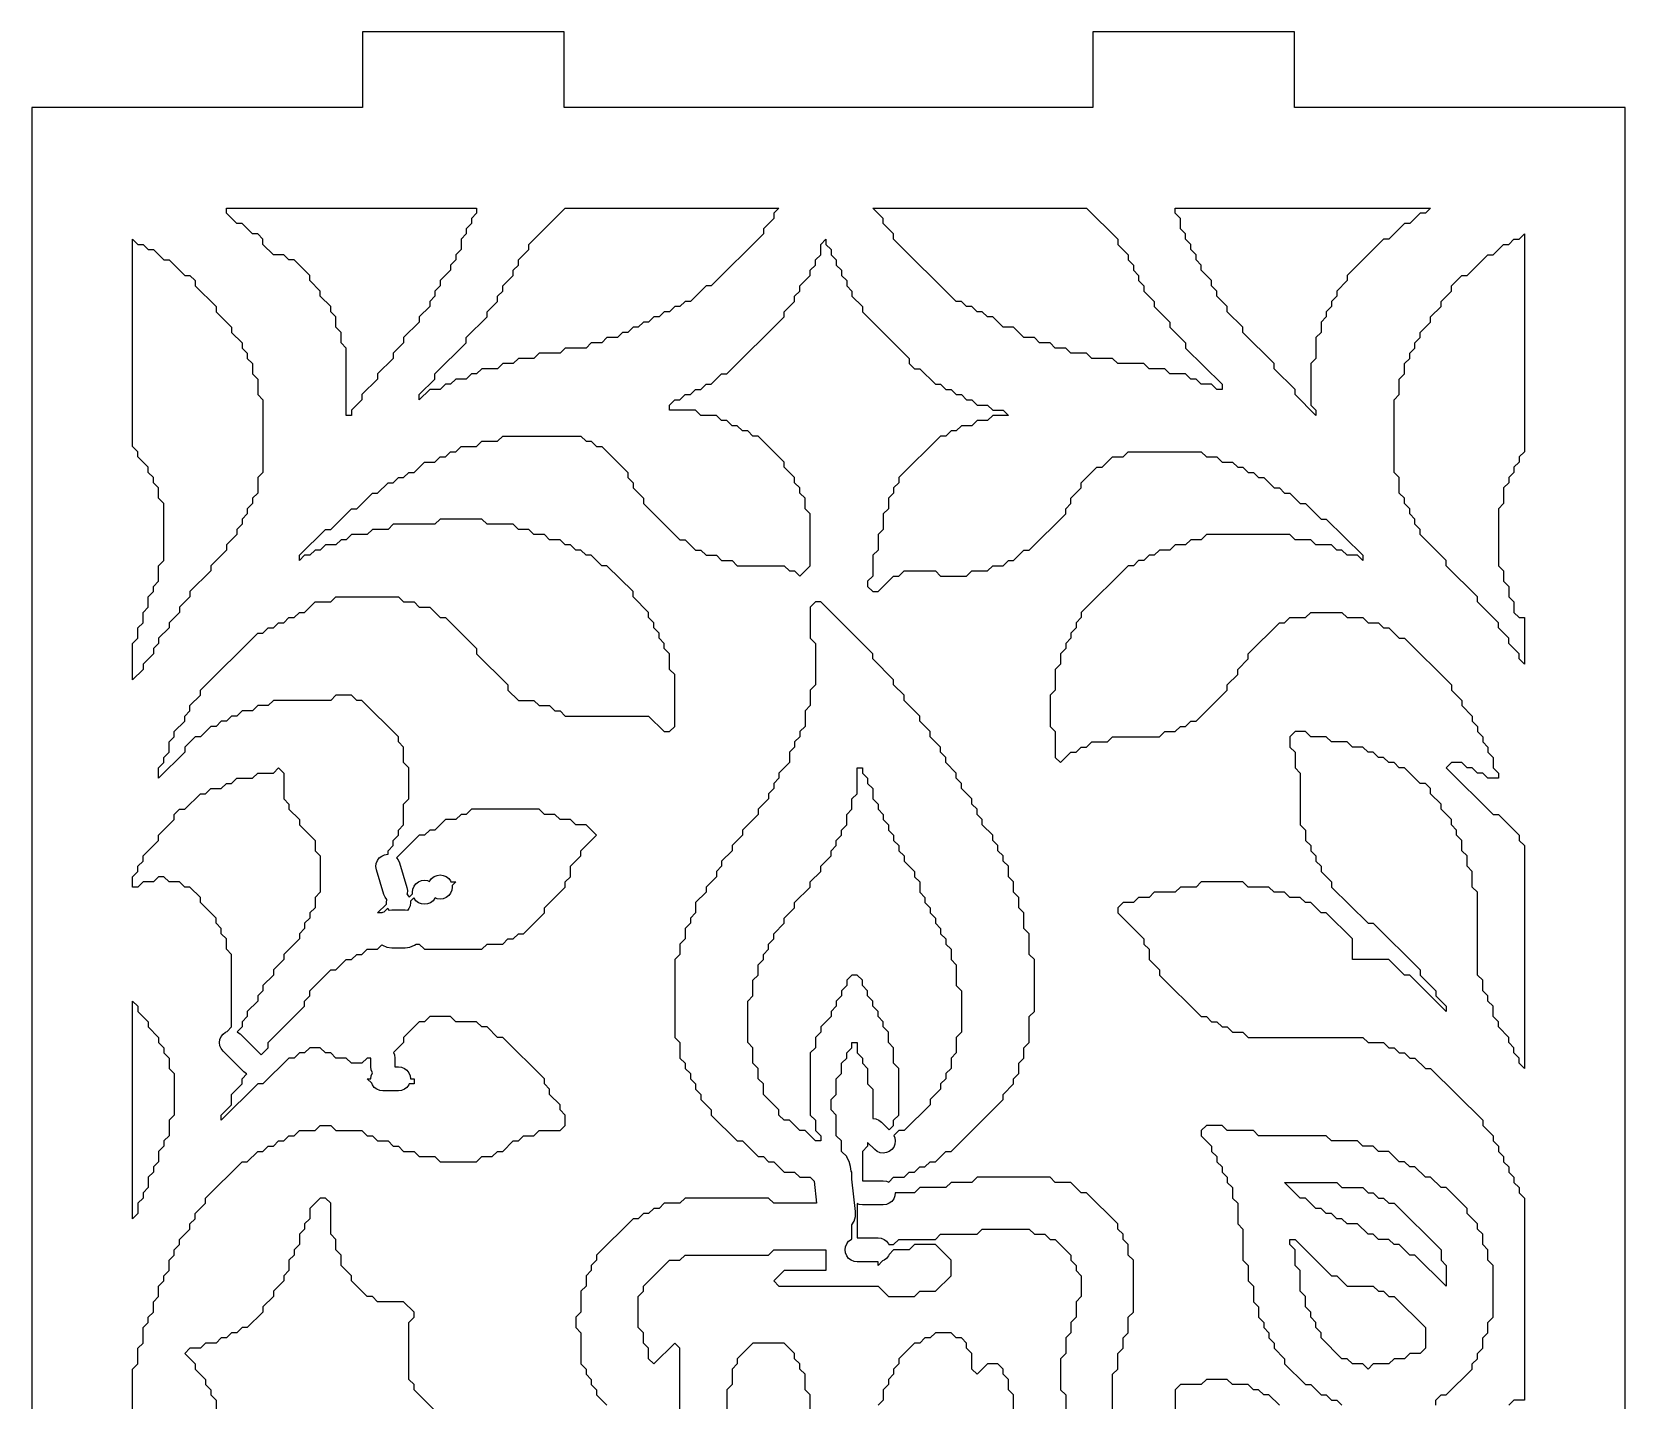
# Model space of a CAD drawing. Header units: millimetres. Extents: x 10 to 410, y 18 to 283.
# Drawn here: x 79 to 142.3, y 92.6 to 147 of the extents above; entities that cross this region are included whole.
import ezdxf

# ---------------------------------------------------------------- set-up
doc = ezdxf.new("R2010")
doc.units = ezdxf.units.MM
doc.layers.add('CUT', color=1, linetype='Continuous')

msp = doc.modelspace()

# ---------------------------------------------------------------- linework, layer by layer
at = {"layer": 'CUT'}
for points in [[(121.134, 147), (121.134, 144), (100.134, 144), (100.134, 147), (92.134, 147), (92.134, 144), (79, 144), (79, 24), (92.134, 24), (92.134, 21), (100.134, 21), (100.134, 24), (121.134, 24), (121.134, 21), (129.134, 21), (129.134, 24), (142.2679, 24), (142.2679, 144), (129.134, 144), (129.134, 147)], [(88.174902, 138.764706), (87.967906, 138.970588), (87.760909, 138.970588), (87.346917, 139.382353), (87.139921, 139.382353), (86.725929, 139.794118), (86.725929, 140), (96.66174, 140), (96.66174, 139.794118), (96.454744, 139.588235), (96.454744, 139.382353), (96.247748, 139.176471), (96.247748, 138.970588), (96.040752, 138.764706), (96.040752, 138.352941), (95.833756, 138.147059), (95.833756, 137.941176), (95.62676, 137.735294), (95.62676, 137.529412), (95.212768, 137.117647), (95.212768, 136.911765), (95.005772, 136.705882), (95.005772, 136.5), (94.798776, 136.294118), (94.798776, 136.088235), (94.384784, 135.676471), (94.384784, 135.470588), (93.763795, 134.852941), (93.763795, 134.647059), (93.349803, 134.235294), (93.349803, 134.029412), (92.728815, 133.411765), (92.728815, 133.205882), (92.107827, 132.588235), (92.107827, 132.382353), (91.693835, 131.970588), (91.693835, 131.764706), (91.486839, 131.764706), (91.486839, 134.441176), (91.279843, 134.647059), (91.279843, 135.058824), (91.072847, 135.264706), (91.072847, 135.676471), (90.86585, 135.882353), (90.86585, 136.088235), (90.451858, 136.5), (90.451858, 136.705882), (90.037866, 137.117647), (90.037866, 137.323529), (89.416878, 137.941176), (89.209882, 137.941176), (89.002886, 138.147059), (88.588894, 138.147059), (88.174902, 138.558824)], [(96.247748, 134.647059), (96.247748, 134.852941), (97.075732, 135.676471), (97.075732, 135.882353), (97.489725, 136.294118), (97.489725, 136.5), (97.696721, 136.705882), (97.696721, 136.911765), (98.110713, 137.323529), (98.110713, 137.529412), (98.317709, 137.735294), (98.317709, 137.941176), (98.731701, 138.352941), (98.731701, 138.558824), (100.180673, 140), (108.667512, 140), (108.460516, 139.794118), (108.460516, 139.588235), (108.046524, 139.176471), (108.046524, 138.970588), (105.976563, 136.911765), (105.769567, 136.911765), (105.148579, 136.294118), (104.941583, 136.294118), (104.734587, 136.088235), (104.527591, 136.088235), (104.320595, 135.882353), (104.113599, 135.882353), (103.906603, 135.676471), (103.699606, 135.676471), (103.49261, 135.470588), (103.285614, 135.470588), (103.078618, 135.264706), (102.871622, 135.264706), (102.664626, 135.058824), (102.45763, 135.058824), (102.250634, 134.852941), (101.836642, 134.852941), (101.629646, 134.647059), (101.215654, 134.647059), (101.008658, 134.441176), (100.180673, 134.441176), (99.973677, 134.235294), (99.145693, 134.235294), (98.938697, 134.029412), (98.317709, 134.029412), (98.110713, 133.823529), (97.696721, 133.823529), (97.489725, 133.617647), (96.868736, 133.617647), (96.66174, 133.411765), (96.454744, 133.411765), (96.247748, 133.205882), (95.833756, 133.205882), (95.62676, 133), (95.419764, 133), (95.212768, 132.794118), (94.798776, 132.794118), (94.384784, 132.382353), (94.384784, 132.588235), (95.005772, 133.205882), (95.005772, 133.411765)], [(116.11937, 136.088235), (115.912374, 136.294118), (115.705378, 136.294118), (113.221425, 138.764706), (113.221425, 138.970588), (112.807433, 139.382353), (112.807433, 139.588235), (112.393441, 140), (120.88028, 140), (122.122256, 138.764706), (122.122256, 138.558824), (122.536248, 138.147059), (122.536248, 137.941176), (122.743244, 137.735294), (122.743244, 137.529412), (122.95024, 137.323529), (122.95024, 137.117647), (123.157236, 136.911765), (123.157236, 136.705882), (123.571229, 136.294118), (123.571229, 136.088235), (124.192217, 135.470588), (124.192217, 135.264706), (124.813205, 134.647059), (124.813205, 134.441176), (126.262177, 133), (126.262177, 132.794118), (126.055181, 132.794118), (125.848185, 133), (125.434193, 133), (125.227197, 133.205882), (125.020201, 133.205882), (124.813205, 133.411765), (124.192217, 133.411765), (123.985221, 133.617647), (123.364233, 133.617647), (123.157236, 133.823529), (122.122256, 133.823529), (121.91526, 134.029412), (121.087276, 134.029412), (120.88028, 134.235294), (120.259292, 134.235294), (120.052296, 134.441176), (119.638303, 134.441176), (119.431307, 134.647059), (119.017315, 134.647059), (118.810319, 134.852941), (118.396327, 134.852941), (117.982335, 135.264706), (117.568343, 135.264706), (117.154351, 135.676471), (116.947355, 135.676471), (116.740358, 135.882353), (116.533362, 135.882353), (116.326366, 136.088235)], [(134.54202, 140), (134.335024, 139.794118), (134.128028, 139.794118), (133.714036, 139.382353), (133.50704, 139.382353), (132.886052, 138.764706), (132.679055, 138.764706), (131.230083, 137.323529), (131.230083, 137.117647), (130.816091, 136.705882), (130.816091, 136.5), (130.609095, 136.294118), (130.609095, 136.088235), (130.402099, 135.882353), (130.402099, 135.676471), (130.195103, 135.470588), (130.195103, 135.058824), (129.988107, 134.852941), (129.988107, 134.029412), (129.781111, 133.823529), (129.781111, 132.176471), (129.988107, 131.970588), (129.988107, 131.764706), (129.160122, 132.588235), (129.160122, 132.794118), (128.332138, 133.617647), (128.332138, 133.823529), (127.090162, 135.058824), (127.090162, 135.264706), (126.469174, 135.882353), (126.469174, 136.088235), (126.055181, 136.5), (126.055181, 136.705882), (125.848185, 136.911765), (125.848185, 137.117647), (125.434193, 137.529412), (125.434193, 137.735294), (125.227197, 137.941176), (125.227197, 138.147059), (125.020201, 138.352941), (125.020201, 138.558824), (124.813205, 138.764706), (124.813205, 138.970588), (124.606209, 139.176471), (124.606209, 139.588235), (124.399213, 139.794118), (124.399213, 140)], [(83.827984, 122.294118), (83.413992, 121.882353), (83.413992, 121.676471), (83, 121.264706), (83, 122.705882), (83.206996, 122.911765), (83.206996, 123.323529), (83.413992, 123.529412), (83.413992, 123.941176), (83.620988, 124.147059), (83.620988, 124.558824), (83.827984, 124.764706), (83.827984, 124.970588), (84.03498, 125.176471), (84.03498, 125.794118), (84.241976, 126), (84.241976, 128.264706), (84.03498, 128.470588), (84.03498, 128.882353), (83.827984, 129.088235), (83.827984, 129.294118), (83.620988, 129.5), (83.620988, 129.705882), (83.206996, 130.117647), (83.206996, 130.323529), (83, 130.529412), (83, 138.764706), (83.206996, 138.558824), (83.413992, 138.558824), (83.620988, 138.352941), (83.827984, 138.352941), (84.241976, 137.941176), (84.448972, 137.941176), (85.069961, 137.323529), (85.276957, 137.323529), (85.483953, 137.117647), (85.483953, 136.911765), (86.311937, 136.088235), (86.311937, 135.882353), (86.932925, 135.264706), (86.932925, 135.058824), (87.346917, 134.647059), (87.346917, 134.441176), (87.553913, 134.235294), (87.553913, 134.029412), (87.760909, 133.823529), (87.760909, 133.411765), (87.967906, 133.205882), (87.967906, 132.588235), (88.174902, 132.382353), (88.174902, 129.5), (87.967906, 129.294118), (87.967906, 128.676471), (87.760909, 128.470588), (87.760909, 128.264706), (87.553913, 128.058824), (87.553913, 127.852941), (87.346917, 127.647059), (87.346917, 127.441176), (87.139921, 127.235294), (87.139921, 127.029412), (86.725929, 126.617647), (86.725929, 126.411765), (86.104941, 125.794118), (86.104941, 125.588235), (85.276957, 124.764706), (85.276957, 124.558824), (84.862965, 124.147059), (84.862965, 123.941176), (84.448972, 123.529412), (84.448972, 123.323529), (84.03498, 122.911765), (84.03498, 122.705882), (83.827984, 122.5)], [(133.714036, 134.029412), (133.714036, 134.235294), (133.921032, 134.441176), (133.921032, 134.647059), (134.128028, 134.852941), (134.128028, 135.058824), (134.54202, 135.470588), (134.54202, 135.676471), (134.956012, 136.088235), (134.956012, 136.294118), (135.370004, 136.705882), (135.370004, 136.911765), (135.783996, 137.323529), (135.990992, 137.323529), (136.818977, 138.147059), (137.025973, 138.147059), (137.439965, 138.558824), (137.646961, 138.558824), (137.853957, 138.764706), (138.060953, 138.764706), (138.267949, 138.970588), (138.267949, 130.323529), (138.060953, 130.117647), (138.060953, 129.911765), (137.853957, 129.705882), (137.853957, 129.5), (137.646961, 129.294118), (137.646961, 129.088235), (137.439965, 128.882353), (137.439965, 128.264706), (137.232969, 128.058824), (137.232969, 125.794118), (137.439965, 125.588235), (137.439965, 125.176471), (137.646961, 124.970588), (137.646961, 124.558824), (137.853957, 124.352941), (137.853957, 123.941176), (138.060953, 123.735294), (138.267949, 123.735294), (138.267949, 121.882353), (138.060953, 122.088235), (138.060953, 122.294118), (137.646961, 122.705882), (137.646961, 122.911765), (137.232969, 123.323529), (137.232969, 123.529412), (136.404985, 124.352941), (136.404985, 124.558824), (135.163008, 125.794118), (135.163008, 126), (134.128028, 127.029412), (134.128028, 127.235294), (133.921032, 127.441176), (133.921032, 127.647059), (133.714036, 127.852941), (133.714036, 128.058824), (133.50704, 128.264706), (133.50704, 128.470588), (133.300044, 128.676471), (133.300044, 129.294118), (133.093048, 129.5), (133.093048, 132.382353), (133.300044, 132.588235), (133.300044, 133.205882), (133.50704, 133.411765), (133.50704, 133.823529)], [(83.827984, 101.705882), (83.620988, 101.5), (83.620988, 101.088235), (83.413992, 100.882353), (83.413992, 100.676471), (83.206996, 100.470588), (83.206996, 100.058824), (83, 99.852941), (83, 108.5), (83.206996, 108.294118), (83.206996, 108.088235), (83.620988, 107.676471), (83.620988, 107.470588), (84.03498, 107.058824), (84.03498, 106.852941), (84.241976, 106.647059), (84.241976, 106.441176), (84.448972, 106.235294), (84.448972, 105.823529), (84.655969, 105.617647), (84.655969, 103.970588), (84.448972, 103.764706), (84.448972, 103.147059), (84.241976, 102.941176), (84.241976, 102.735294), (84.03498, 102.529412), (84.03498, 102.117647), (83.827984, 101.911765)], [(133.714036, 98.411765), (133.300044, 98.823529), (133.093048, 98.823529), (132.886052, 99.029412), (132.472059, 99.029412), (132.265063, 99.235294), (132.058067, 99.235294), (131.644075, 99.647059), (131.230083, 99.647059), (131.023087, 99.852941), (130.816091, 99.852941), (130.609095, 100.058824), (130.402099, 100.058824), (130.195103, 100.264706), (129.988107, 100.264706), (129.574114, 100.676471), (129.367118, 100.676471), (128.74613, 101.294118), (130.816091, 101.294118), (131.023087, 101.088235), (131.851071, 101.088235), (132.058067, 100.882353), (132.265063, 100.882353), (132.472059, 100.676471), (132.679055, 100.676471), (132.886052, 100.470588), (133.093048, 100.470588), (134.956012, 98.617647), (134.956012, 98.205882), (135.163008, 98), (135.163008, 97.176471), (133.921032, 98.411765)], [(134.128028, 94.5), (133.714036, 94.5), (133.50704, 94.294118), (133.093048, 94.294118), (132.886052, 94.088235), (132.265063, 94.088235), (132.058067, 93.882353), (131.851071, 94.088235), (131.437079, 94.088235), (131.230083, 94.294118), (131.023087, 94.294118), (130.195103, 95.117647), (130.195103, 95.323529), (129.988107, 95.529412), (129.988107, 95.735294), (129.781111, 95.941176), (129.781111, 96.147059), (129.574114, 96.352941), (129.574114, 96.764706), (129.367118, 96.970588), (129.367118, 97.794118), (129.160122, 98), (129.160122, 98.617647), (128.953126, 98.823529), (128.953126, 99.029412), (129.160122, 99.029412), (130.609095, 97.588235), (130.816091, 97.588235), (131.230083, 97.176471), (132.265063, 97.176471), (132.472059, 96.970588), (132.679055, 96.970588), (132.886052, 96.764706), (133.093048, 96.764706), (134.335024, 95.529412), (134.335024, 94.705882)]]:
    msp.add_lwpolyline(points, close=True, dxfattribs=at)
for points in [[(83, 77.411765), (83, 93.882353), (83.206996, 94.088235), (83.206996, 94.705882), (83.413992, 94.911765), (83.413992, 95.529412), (83.620988, 95.735294), (83.620988, 95.941176), (83.827984, 96.147059), (83.827984, 96.558824), (84.03498, 96.764706), (84.03498, 97.176471), (84.241976, 97.382353), (84.241976, 97.588235), (84.448972, 97.794118), (84.448972, 98.205882), (84.655969, 98.411765), (84.655969, 98.617647), (84.862965, 98.823529), (84.862965, 99.029412), (85.276957, 99.441176), (85.276957, 99.647059), (85.483953, 99.852941), (85.483953, 100.058824), (85.897945, 100.470588), (85.897945, 100.676471), (87.346917, 102.117647), (87.553913, 102.117647), (87.967906, 102.529412), (88.174902, 102.529412), (88.381898, 102.735294), (88.588894, 102.735294), (88.79589, 102.941176), (89.002886, 102.941176), (89.209882, 103.147059), (89.416878, 103.147059), (89.623874, 103.352941), (90.244862, 103.352941), (90.451858, 103.558824), (90.86585, 103.558824), (91.072847, 103.352941), (92.107827, 103.352941), (92.314823, 103.147059), (92.521819, 103.147059), (92.728815, 102.941176), (93.142807, 102.941176), (93.349803, 102.735294), (93.556799, 102.735294), (93.763795, 102.529412), (94.177787, 102.529412), (94.384784, 102.323529), (95.005772, 102.323529), (95.212768, 102.117647), (96.66174, 102.117647), (96.868736, 102.323529), (97.282728, 102.323529), (97.489725, 102.529412), (97.696721, 102.529412), (98.110713, 102.941176), (98.317709, 102.941176), (98.524705, 103.147059), (98.938697, 103.147059), (99.145693, 103.352941), (99.973677, 103.352941), (100.180673, 103.558824), (100.180673, 103.970588), (99.973677, 104.176471), (99.973677, 104.382353), (99.559685, 104.794118), (99.559685, 105), (99.352689, 105.205882), (99.352689, 105.411765), (97.696721, 107.058824), (97.489725, 107.058824), (97.075732, 107.470588), (96.868736, 107.470588), (96.66174, 107.676471), (95.833756, 107.676471), (95.62676, 107.882353), (94.798776, 107.882353), (94.59178, 107.676471), (94.384784, 107.676471), (93.763795, 107.058824), (93.763795, 106.852941), (93.361016, 106.452329), (93.399455, 106.359527), (93.415811, 106.235294), (93.415811, 105.891765), (93.556799, 105.891765), (93.681032, 105.875409), (93.796799, 105.827457), (93.896211, 105.751176), (93.972491, 105.651765), (94.020444, 105.535998), (94.036799, 105.411765), (94.177787, 105.411765), (94.177787, 105.205882), (93.986623, 105.205882), (93.972491, 105.171765), (93.896211, 105.072353), (93.796799, 104.996073), (93.681032, 104.94812), (93.556799, 104.931765), (92.935811, 104.931765), (92.811578, 104.94812), (92.695811, 104.996073), (92.5964, 105.072353), (92.520119, 105.171765), (92.494894, 105.232662), (92.314823, 105.411765), (92.455811, 105.411765), (92.472167, 105.535998), (92.520119, 105.651765), (92.472167, 105.767532), (92.455811, 105.891765), (92.455811, 106.235294), (92.314823, 106.235294), (92.107827, 106.029412), (91.693835, 106.029412), (91.486839, 106.235294), (91.072847, 106.235294), (90.86585, 106.441176), (90.658854, 106.441176), (90.451858, 106.647059), (90.037866, 106.647059), (89.83087, 106.441176), (89.623874, 106.441176), (89.416878, 106.235294), (89.209882, 106.235294), (88.174902, 105.205882), (87.967906, 105.205882), (86.518933, 103.764706), (86.518933, 103.970588), (86.932925, 104.382353), (86.932925, 104.794118), (87.346917, 105.205882), (87.346917, 105.411765), (87.541337, 105.605138), (87.522032, 105.613074), (87.422415, 105.689086), (86.594431, 106.512616), (86.517882, 106.611821), (86.469618, 106.727458), (86.452927, 106.851646), (86.468947, 106.975923), (86.516587, 107.091819), (86.5926, 107.191436), (86.691805, 107.267984), (86.756283, 107.294896), (86.932925, 107.470588), (86.932925, 110.352941), (86.725929, 110.558824), (86.725929, 110.970588), (86.518933, 111.176471), (86.518933, 111.382353), (86.311937, 111.588235), (86.311937, 111.794118), (85.690949, 112.411765), (85.690949, 112.617647), (85.276957, 113.029412), (85.069961, 113.029412), (84.862965, 113.235294), (84.448972, 113.235294), (84.241976, 113.441176), (84.03498, 113.441176), (83.827984, 113.235294), (83.413992, 113.235294), (83.206996, 113.029412), (83, 113.029412), (83, 113.441176), (83.206996, 113.647059), (83.206996, 113.852941), (83.413992, 114.058824), (83.413992, 114.264706), (84.03498, 114.882353), (84.03498, 115.088235), (84.655969, 115.705882), (84.655969, 115.911765), (84.862965, 116.117647), (85.069961, 116.117647), (85.690949, 116.735294), (85.897945, 116.735294), (86.104941, 116.941176), (86.518933, 116.941176), (86.725929, 117.147059), (86.932925, 117.147059), (87.139921, 117.352941), (87.760909, 117.352941), (87.967906, 117.558824), (88.588894, 117.558824), (88.79589, 117.764706), (89.002886, 117.558824), (89.002886, 116.529412), (89.209882, 116.323529), (89.209882, 116.117647), (89.623874, 115.705882), (89.623874, 115.5), (90.244862, 114.882353), (90.244862, 114.470588), (90.451858, 114.264706), (90.451858, 112.823529), (90.244862, 112.617647), (90.244862, 112.205882), (90.037866, 112), (90.037866, 111.794118), (89.83087, 111.588235), (89.83087, 111.382353), (89.623874, 111.176471), (89.623874, 110.970588), (89.002886, 110.352941), (89.002886, 110.147059), (88.588894, 109.735294), (88.588894, 109.529412), (88.174902, 109.117647), (88.174902, 108.911765), (87.967906, 108.705882), (87.967906, 108.5), (87.553913, 108.088235), (87.553913, 107.882353), (87.346917, 107.676471), (87.346917, 107.470588), (87.152498, 107.277215), (87.171803, 107.269279), (87.27142, 107.193267), (88.099404, 106.369737), (88.100998, 106.367671), (88.381898, 106.647059), (88.381898, 106.852941), (89.83087, 108.294118), (89.83087, 108.5), (90.037866, 108.705882), (90.037866, 108.911765), (90.86585, 109.735294), (91.072847, 109.735294), (91.486839, 110.147059), (91.693835, 110.147059), (91.900831, 110.352941), (92.107827, 110.352941), (92.314823, 110.558824), (92.728815, 110.558824), (92.900334, 110.72942), (92.918883, 110.715187), (93.099769, 110.640262), (93.293883, 110.614706), (93.819716, 110.614706), (94.01383, 110.640262), (94.194716, 110.715187), (94.25925, 110.764706), (94.384784, 110.764706), (94.59178, 110.558824), (96.868736, 110.558824), (97.075732, 110.764706), (97.696721, 110.764706), (97.903717, 110.970588), (98.110713, 110.970588), (98.317709, 111.176471), (98.524705, 111.176471), (99.352689, 112), (99.352689, 112.205882), (100.180673, 113.029412), (100.180673, 113.235294), (100.387669, 113.441176), (100.387669, 113.852941), (100.801662, 114.264706), (100.801662, 114.470588), (101.42265, 115.088235), (101.008658, 115.5), (100.594665, 115.5), (100.387669, 115.705882), (99.973677, 115.705882), (99.766681, 115.911765), (99.352689, 115.911765), (99.145693, 116.117647), (96.454744, 116.117647), (96.247748, 115.911765), (96.040752, 115.911765), (95.833756, 115.705882), (95.419764, 115.705882), (95.005772, 115.294118), (94.798776, 115.294118), (94.59178, 115.088235), (94.384784, 115.088235), (93.481978, 114.190287), (93.552027, 114.103818), (93.603015, 113.989355), (93.892774, 113.011823), (93.912399, 112.888065), (93.899325, 112.763443), (93.894981, 112.75212), (93.896211, 112.751176), (93.972491, 112.651765), (93.982004, 112.628799), (94.119422, 112.765478), (94.11178, 112.823529), (94.128135, 112.947763), (94.176087, 113.063529), (94.252368, 113.162941), (94.35178, 113.239222), (94.467546, 113.287174), (94.59178, 113.303529), (94.716013, 113.287174), (94.791484, 113.255913), (94.797076, 113.269412), (94.873357, 113.368823), (94.972768, 113.445104), (95.088535, 113.493056), (95.212768, 113.509412), (95.337001, 113.493056), (95.452768, 113.445104), (95.552179, 113.368823), (95.62846, 113.269412), (95.642592, 113.235294), (95.833756, 113.235294), (95.685125, 113.087463), (95.692768, 113.029412), (95.676412, 112.905179), (95.62846, 112.789412), (95.552179, 112.690001), (95.452768, 112.61372), (95.337001, 112.565767), (95.212768, 112.549412), (95.088535, 112.565767), (95.013063, 112.597029), (95.007472, 112.583529), (94.931191, 112.484118), (94.83178, 112.407837), (94.716013, 112.359885), (94.59178, 112.343529), (94.467546, 112.359885), (94.35178, 112.407837), (94.252368, 112.484118), (94.176087, 112.583529), (94.166575, 112.606495), (94.029157, 112.469816), (94.036799, 112.411765), (94.020444, 112.287532), (93.972491, 112.171765), (93.918708, 112.101673), (93.819716, 112.114706), (93.293883, 112.114706), (93.19489, 112.101673), (93.141107, 112.171765), (93.131595, 112.19473), (92.972401, 112.036393), (92.918883, 112.014225), (92.900345, 112), (92.728815, 112), (93.084442, 112.353713), (93.076799, 112.411765), (93.093155, 112.535998), (93.093802, 112.53756), (93.023346, 112.624533), (92.972358, 112.738995), (92.682599, 113.716527), (92.662974, 113.840286), (92.676048, 113.964907), (92.720932, 114.081898), (92.794565, 114.183286), (92.891931, 114.262161), (93.006393, 114.313149), (93.130152, 114.332774), (93.142807, 114.331447), (93.142807, 114.470588), (93.349803, 114.676471), (93.349803, 114.882353), (93.556799, 115.088235), (93.556799, 115.294118), (93.763795, 115.5), (93.763795, 116.323529), (93.970791, 116.529412), (93.970791, 117.764706), (93.763795, 117.970588), (93.763795, 118.588235), (93.556799, 118.794118), (93.556799, 119), (92.107827, 120.441176), (91.900831, 120.441176), (91.693835, 120.647059), (91.072847, 120.647059), (90.86585, 120.441176), (88.588894, 120.441176), (88.381898, 120.235294), (87.967906, 120.235294), (87.760909, 120.029412), (87.346917, 120.029412), (87.139921, 119.823529), (86.932925, 119.823529), (86.725929, 119.617647), (86.518933, 119.617647), (86.311937, 119.411765), (86.104941, 119.411765), (85.690949, 119), (85.483953, 119), (85.069961, 118.588235), (85.069961, 118.382353), (84.03498, 117.352941), (84.03498, 117.764706), (84.241976, 117.970588), (84.241976, 118.176471), (84.448972, 118.382353), (84.448972, 118.794118), (84.655969, 119), (84.655969, 119.205882), (85.069961, 119.617647), (85.069961, 119.823529), (85.276957, 120.029412), (85.276957, 120.235294), (85.690949, 120.647059), (85.690949, 120.852941), (87.967906, 123.117647), (88.174902, 123.117647), (88.381898, 123.323529), (88.588894, 123.323529), (88.79589, 123.529412), (89.002886, 123.529412), (89.209882, 123.735294), (89.416878, 123.735294), (89.623874, 123.941176), (89.83087, 123.941176), (90.244862, 124.352941), (90.86585, 124.352941), (91.072847, 124.558824), (93.556799, 124.558824), (93.763795, 124.352941), (94.177787, 124.352941), (94.384784, 124.147059), (94.798776, 124.147059), (95.212768, 123.735294), (95.419764, 123.735294), (96.66174, 122.5), (96.66174, 122.294118), (97.903717, 121.058824), (97.903717, 120.852941), (98.317709, 120.441176), (98.938697, 120.441176), (99.145693, 120.235294), (99.559685, 120.235294), (99.766681, 120.029412), (99.973677, 120.029412), (100.180673, 119.823529), (103.49261, 119.823529), (104.113599, 119.205882), (104.320595, 119.205882), (104.527591, 119.411765), (104.527591, 121.470588), (104.320595, 121.676471), (104.320595, 122.294118), (104.113599, 122.5), (104.113599, 122.705882), (103.906603, 122.911765), (103.906603, 123.117647), (103.699606, 123.323529), (103.699606, 123.529412), (103.49261, 123.735294), (103.49261, 123.941176), (102.871622, 124.558824), (102.871622, 124.764706), (101.836642, 125.794118), (101.629646, 125.794118), (101.215654, 126.205882), (101.008658, 126.205882), (100.801662, 126.411765), (100.594665, 126.411765), (100.387669, 126.617647), (100.180673, 126.617647), (99.973677, 126.823529), (99.559685, 126.823529), (99.352689, 127.029412), (98.938697, 127.029412), (98.731701, 127.235294), (98.317709, 127.235294), (98.110713, 127.441176), (97.075732, 127.441176), (96.868736, 127.647059), (95.212768, 127.647059), (95.005772, 127.441176), (93.349803, 127.441176), (93.142807, 127.235294), (92.521819, 127.235294), (92.314823, 127.029412), (91.693835, 127.029412), (91.486839, 126.823529), (91.279843, 126.823529), (91.072847, 126.617647), (90.658854, 126.617647), (90.451858, 126.411765), (90.244862, 126.411765), (90.037866, 126.205882), (89.83087, 126.205882), (89.623874, 126), (89.623874, 126.205882), (90.658854, 127.235294), (90.86585, 127.235294), (91.693835, 128.058824), (91.900831, 128.058824), (92.521819, 128.676471), (92.728815, 128.676471), (93.142807, 129.088235), (93.349803, 129.088235), (93.556799, 129.294118), (93.763795, 129.294118), (93.970791, 129.5), (94.177787, 129.5), (94.59178, 129.911765), (95.005772, 129.911765), (95.212768, 130.117647), (95.419764, 130.117647), (95.62676, 130.323529), (95.833756, 130.323529), (96.040752, 130.529412), (96.66174, 130.529412), (96.868736, 130.735294), (97.489725, 130.735294), (97.696721, 130.941176), (100.801662, 130.941176), (101.008658, 130.735294), (101.215654, 130.735294), (101.42265, 130.529412), (101.629646, 130.529412), (102.664626, 129.5), (102.664626, 129.294118), (102.871622, 129.088235), (102.871622, 128.882353), (103.285614, 128.470588), (103.285614, 128.264706), (104.734587, 126.823529), (104.941583, 126.823529), (105.355575, 126.411765), (105.562571, 126.411765), (105.769567, 126.205882), (106.183559, 126.205882), (106.390555, 126), (106.804547, 126), (107.011543, 125.794118), (108.874508, 125.794118), (109.081504, 125.588235), (109.2885, 125.588235), (109.495496, 125.382353), (109.909488, 125.794118), (109.909488, 127.852941), (109.702492, 128.058824), (109.702492, 128.470588), (109.495496, 128.676471), (109.495496, 128.882353), (109.2885, 129.088235), (109.2885, 129.294118), (108.874508, 129.705882), (108.874508, 129.911765), (107.839528, 130.941176), (107.632532, 130.941176), (107.425536, 131.147059), (107.21854, 131.147059), (107.011543, 131.352941), (106.804547, 131.352941), (106.597551, 131.558824), (106.390555, 131.558824), (106.183559, 131.764706), (105.562571, 131.764706), (105.355575, 131.970588), (104.320595, 131.970588), (104.320595, 132.176471), (104.527591, 132.382353), (104.734587, 132.382353), (104.941583, 132.588235), (105.148579, 132.588235), (105.355575, 132.794118), (105.562571, 132.794118), (105.769567, 133), (105.976563, 133), (106.390555, 133.411765), (106.597551, 133.411765), (108.874508, 135.676471), (108.874508, 135.882353), (109.2885, 136.294118), (109.2885, 136.5), (109.495496, 136.705882), (109.495496, 136.911765), (109.909488, 137.323529), (109.909488, 137.529412), (110.116484, 137.735294), (110.116484, 137.941176), (110.32348, 138.147059), (110.32348, 138.558824), (110.530477, 138.764706), (110.530477, 138.558824), (110.737473, 138.352941), (110.737473, 138.147059), (110.944469, 137.941176), (110.944469, 137.735294), (111.151465, 137.529412), (111.151465, 137.323529), (111.358461, 137.117647), (111.358461, 136.911765), (111.565457, 136.705882), (111.565457, 136.5), (111.979449, 136.088235), (111.979449, 135.882353), (113.842414, 134.029412), (113.842414, 133.823529), (114.04941, 133.617647), (114.256406, 133.617647), (114.877394, 133), (115.08439, 133), (115.291386, 132.794118), (115.498382, 132.794118), (115.705378, 132.588235), (115.912374, 132.588235), (116.11937, 132.382353), (116.326366, 132.382353), (116.533362, 132.176471), (116.947355, 132.176471), (117.154351, 131.970588), (117.568343, 131.970588), (117.775339, 131.764706), (117.154351, 131.764706), (116.947355, 131.558824), (116.533362, 131.558824), (116.326366, 131.352941), (115.912374, 131.352941), (115.705378, 131.147059), (115.498382, 131.147059), (115.291386, 130.941176), (115.08439, 130.941176), (113.428421, 129.294118), (113.428421, 129.088235), (113.221425, 128.882353), (113.221425, 128.676471), (113.014429, 128.470588), (113.014429, 128.058824), (112.807433, 127.852941), (112.807433, 127.235294), (112.600437, 127.029412), (112.600437, 126.411765), (112.393441, 126.205882), (112.393441, 125.382353), (112.186445, 125.176471), (112.186445, 124.970588), (112.393441, 124.764706), (112.600437, 124.764706), (113.221425, 125.382353), (113.428421, 125.382353), (113.635418, 125.588235), (114.877394, 125.588235), (115.08439, 125.382353), (116.11937, 125.382353), (116.326366, 125.588235), (116.947355, 125.588235), (117.154351, 125.794118), (117.568343, 125.794118), (117.775339, 126), (117.982335, 126), (118.396327, 126.411765), (118.603323, 126.411765), (120.052296, 127.852941), (120.052296, 128.058824), (120.259292, 128.264706), (120.259292, 128.470588), (120.673284, 128.882353), (120.673284, 129.088235), (121.294272, 129.705882), (121.501268, 129.705882), (121.91526, 130.117647), (122.329252, 130.117647), (122.536248, 130.323529), (125.434193, 130.323529), (125.641189, 130.117647), (126.055181, 130.117647), (126.262177, 129.911765), (126.67617, 129.911765), (126.883166, 129.705882), (127.090162, 129.705882), (127.297158, 129.5), (127.504154, 129.5), (127.71115, 129.294118), (127.918146, 129.294118), (128.332138, 128.882353), (128.539134, 128.882353), (128.74613, 128.676471), (128.953126, 128.676471), (129.367118, 128.264706), (129.574114, 128.264706), (130.195103, 127.647059), (130.402099, 127.647059), (131.851071, 126.205882), (131.851071, 126), (131.644075, 126.205882), (131.230083, 126.205882), (131.023087, 126.411765), (130.816091, 126.411765), (130.609095, 126.617647), (129.988107, 126.617647), (129.781111, 126.823529), (129.160122, 126.823529), (128.953126, 127.029412), (125.641189, 127.029412), (125.434193, 126.823529), (125.020201, 126.823529), (124.813205, 126.617647), (124.399213, 126.617647), (124.192217, 126.411765), (123.778225, 126.411765), (123.571229, 126.205882), (123.364233, 126.205882), (123.157236, 126), (122.95024, 126), (122.743244, 125.794118), (122.536248, 125.794118), (120.673284, 123.941176), (120.673284, 123.735294), (120.466288, 123.529412), (120.466288, 123.323529), (120.259292, 123.117647), (120.259292, 122.911765), (120.052296, 122.705882), (120.052296, 122.5), (119.845299, 122.294118), (119.845299, 121.882353), (119.638303, 121.676471), (119.638303, 120.852941), (119.431307, 120.647059), (119.431307, 119.411765), (119.638303, 119.205882), (119.638303, 118.176471), (119.845299, 117.970588), (120.259292, 118.382353), (120.466288, 118.382353), (120.673284, 118.588235), (120.88028, 118.588235), (121.087276, 118.794118), (121.708264, 118.794118), (121.91526, 119), (123.778225, 119), (123.985221, 119.205882), (124.399213, 119.205882), (124.606209, 119.411765), (124.813205, 119.411765), (125.020201, 119.617647), (125.227197, 119.617647), (126.469174, 120.852941), (126.469174, 121.058824), (126.883166, 121.470588), (126.883166, 121.676471), (127.297158, 122.088235), (127.297158, 122.294118), (128.539134, 123.529412), (128.74613, 123.529412), (128.953126, 123.735294), (129.574114, 123.735294), (129.781111, 123.941176), (131.023087, 123.941176), (131.230083, 123.735294), (131.851071, 123.735294), (132.058067, 123.529412), (132.472059, 123.529412), (132.679055, 123.323529), (132.886052, 123.323529), (133.300044, 122.911765), (133.50704, 122.911765), (135.370004, 121.058824), (135.370004, 120.852941), (135.783996, 120.441176), (135.783996, 120.235294), (136.197989, 119.823529), (136.197989, 119.617647), (136.404985, 119.411765), (136.404985, 119.205882), (136.611981, 119), (136.611981, 118.794118), (136.818977, 118.588235), (136.818977, 118.382353), (137.025973, 118.176471), (137.025973, 117.764706), (137.232969, 117.558824), (137.232969, 117.352941), (136.818977, 117.352941), (136.611981, 117.558824), (136.404985, 117.558824), (136.197989, 117.764706), (135.990992, 117.764706), (135.783996, 117.970588), (135.370004, 117.970588), (135.163008, 117.764706), (137.025973, 115.911765), (137.232969, 115.911765), (138.060953, 115.088235), (138.060953, 114.882353), (138.267949, 114.676471), (138.267949, 105.823529), (138.060953, 106.029412), (138.060953, 106.235294), (137.853957, 106.441176), (137.853957, 106.647059), (137.646961, 106.852941), (137.646961, 107.058824), (137.232969, 107.470588), (137.232969, 107.676471), (137.025973, 107.882353), (137.025973, 108.294118), (136.818977, 108.5), (136.818977, 108.705882), (136.611981, 108.911765), (136.611981, 109.323529), (136.404985, 109.529412), (136.404985, 112.823529), (136.197989, 113.029412), (136.197989, 113.647059), (135.990992, 113.852941), (135.990992, 114.264706), (135.783996, 114.470588), (135.783996, 114.882353), (135.577, 115.088235), (135.577, 115.294118), (135.370004, 115.5), (135.370004, 115.705882), (134.956012, 116.117647), (134.956012, 116.323529), (134.54202, 116.735294), (134.54202, 116.941176), (134.335024, 117.147059), (134.128028, 117.147059), (133.50704, 117.764706), (133.300044, 117.764706), (133.093048, 117.970588), (132.886052, 117.970588), (132.679055, 118.176471), (132.472059, 118.176471), (132.265063, 118.382353), (132.058067, 118.382353), (131.851071, 118.588235), (131.437079, 118.588235), (131.230083, 118.794118), (130.609095, 118.794118), (130.402099, 119), (129.781111, 119), (129.574114, 119.205882), (129.160122, 119.205882), (128.953126, 119), (128.953126, 118.588235), (129.160122, 118.382353), (129.160122, 117.764706), (129.367118, 117.558824), (129.367118, 115.5), (129.574114, 115.294118), (129.574114, 114.882353), (129.781111, 114.676471), (129.781111, 114.470588), (129.988107, 114.264706), (129.988107, 114.058824), (130.195103, 113.852941), (130.195103, 113.647059), (130.609095, 113.235294), (130.609095, 113.029412), (132.058067, 111.588235), (132.265063, 111.588235), (134.128028, 109.735294), (134.128028, 109.529412), (134.749016, 108.911765), (134.749016, 108.705882), (135.163008, 108.294118), (135.163008, 108.088235), (133.714036, 109.529412), (133.50704, 109.529412), (132.886052, 110.147059), (131.437079, 110.147059), (131.437079, 110.970588), (130.402099, 112), (130.195103, 112), (129.781111, 112.411765), (129.574114, 112.411765), (129.367118, 112.617647), (128.953126, 112.617647), (128.74613, 112.823529), (128.332138, 112.823529), (128.125142, 113.029412), (127.297158, 113.029412), (127.090162, 113.235294), (125.434193, 113.235294), (125.227197, 113.029412), (124.606209, 113.029412), (124.399213, 112.823529), (123.571229, 112.823529), (123.364233, 112.617647), (122.95024, 112.617647), (122.743244, 112.411765), (122.329252, 112.411765), (122.122256, 112.205882), (122.122256, 112), (123.157236, 110.970588), (123.157236, 110.764706), (123.364233, 110.558824), (123.364233, 110.147059), (123.778225, 109.735294), (123.778225, 109.529412), (125.434193, 107.882353), (125.641189, 107.882353), (125.848185, 107.676471), (126.055181, 107.676471), (126.262177, 107.470588), (126.469174, 107.470588), (126.67617, 107.264706), (127.090162, 107.264706), (127.297158, 107.058824), (131.851071, 107.058824), (132.058067, 106.852941), (132.679055, 106.852941), (132.886052, 106.647059), (133.093048, 106.647059), (133.300044, 106.441176), (133.50704, 106.441176), (133.714036, 106.235294), (133.921032, 106.235294), (134.335024, 105.823529), (134.54202, 105.823529), (136.611981, 103.764706), (136.611981, 103.558824), (137.025973, 103.147059), (137.025973, 102.941176), (137.232969, 102.735294), (137.232969, 102.529412), (137.439965, 102.323529), (137.439965, 102.117647), (137.646961, 101.911765), (137.646961, 101.705882), (137.853957, 101.5), (137.853957, 101.294118), (138.060953, 101.088235), (138.060953, 100.882353), (138.267949, 100.676471), (138.267949, 92.647059), (137.853957, 92.647059), (137.646961, 92.441176)], [(104.734587, 90.794118), (104.734587, 94.705882), (104.527591, 94.911765), (103.699606, 94.088235), (103.49261, 94.294118), (103.49261, 94.705882), (103.285614, 94.911765), (103.285614, 95.323529), (103.078618, 95.529412), (103.078618, 96.764706), (103.285614, 96.970588), (103.285614, 97.176471), (104.320595, 98.205882), (104.734587, 98.205882), (104.941583, 98.411765), (108.25352, 98.411765), (108.460516, 98.617647), (110.530477, 98.617647), (110.530477, 97.794118), (108.874508, 97.794118), (108.460516, 97.382353), (108.667512, 97.176471), (112.600437, 97.176471), (113.014429, 96.764706), (114.04941, 96.764706), (114.256406, 96.970588), (114.877394, 96.970588), (115.498382, 97.588235), (115.498382, 98.205882), (114.877394, 98.823529), (114.04941, 98.823529), (113.842414, 98.617647), (113.221425, 98.617647), (113.041354, 98.438544), (113.016129, 98.377647), (112.939848, 98.278236), (112.840437, 98.201955), (112.777113, 98.175725), (112.600437, 98), (112.600437, 98.137647), (111.772453, 98.137647), (111.64822, 98.154003), (111.532453, 98.201955), (111.433042, 98.278236), (111.356761, 98.377647), (111.308809, 98.493414), (111.292453, 98.617647), (111.308809, 98.74188), (111.356761, 98.857647), (111.433042, 98.957058), (111.532453, 99.033339), (111.565457, 99.04701), (111.565457, 99.613014), (111.653158, 99.758871), (111.707184, 99.947059), (111.710662, 100.142817), (111.565457, 101.420823), (111.565457, 101.705882), (111.528942, 101.7422), (111.507362, 101.932136), (111.460056, 102.122124), (111.365189, 102.293395), (111.358461, 102.300366), (111.358461, 102.323529), (111.151465, 102.529412), (111.151465, 102.941176), (110.944469, 103.147059), (110.944469, 103.970588), (110.737473, 104.176471), (110.737473, 104.588235), (110.944469, 104.794118), (110.944469, 105.411765), (111.151465, 105.617647), (111.151465, 106.029412), (111.358461, 106.235294), (111.358461, 106.441176), (111.565457, 106.647059), (111.565457, 106.852941), (111.772453, 106.852941), (111.772453, 106.441176), (111.979449, 106.235294), (111.979449, 106.029412), (112.186445, 105.823529), (112.186445, 105.205882), (112.393441, 105), (112.393441, 103.832773), (112.516423, 103.816919), (112.632319, 103.769279), (112.731936, 103.693267), (113.044266, 103.382617), (113.221425, 103.558824), (113.221425, 103.764706), (113.428421, 103.970588), (113.428421, 105.823529), (113.221425, 106.029412), (113.221425, 106.647059), (113.014429, 106.852941), (113.014429, 107.264706), (112.807433, 107.470588), (112.807433, 107.676471), (112.600437, 107.882353), (112.600437, 108.088235), (112.393441, 108.294118), (112.393441, 108.5), (112.186445, 108.705882), (112.186445, 108.911765), (111.979449, 109.117647), (111.979449, 109.323529), (111.772453, 109.529412), (111.565457, 109.529412), (111.358461, 109.323529), (111.358461, 109.117647), (111.151465, 108.911765), (111.151465, 108.705882), (110.944469, 108.5), (110.944469, 108.294118), (110.737473, 108.088235), (110.737473, 107.882353), (110.32348, 107.470588), (110.32348, 107.264706), (110.116484, 107.058824), (110.116484, 106.647059), (109.909488, 106.441176), (109.909488, 103.970588), (110.116484, 103.764706), (110.116484, 103.352941), (110.32348, 103.147059), (110.32348, 102.941176), (110.116484, 102.941176), (109.702492, 103.352941), (109.495496, 103.352941), (109.081504, 103.764706), (108.874508, 103.764706), (108.667512, 103.970588), (108.667512, 104.176471), (108.046524, 104.794118), (108.046524, 105.205882), (107.839528, 105.411765), (107.839528, 105.823529), (107.632532, 106.029412), (107.632532, 106.647059), (107.425536, 106.852941), (107.425536, 108.5), (107.632532, 108.705882), (107.632532, 109.323529), (107.839528, 109.529412), (107.839528, 109.941176), (108.046524, 110.147059), (108.046524, 110.352941), (108.25352, 110.558824), (108.25352, 110.764706), (108.460516, 110.970588), (108.460516, 111.176471), (108.874508, 111.588235), (108.874508, 111.794118), (109.2885, 112.205882), (109.2885, 112.411765), (109.909488, 113.029412), (109.909488, 113.235294), (110.32348, 113.647059), (110.32348, 113.852941), (110.737473, 114.264706), (110.737473, 114.470588), (110.944469, 114.676471), (110.944469, 114.882353), (111.151465, 115.088235), (111.151465, 115.294118), (111.358461, 115.5), (111.358461, 115.911765), (111.565457, 116.117647), (111.565457, 116.529412), (111.772453, 116.735294), (111.772453, 117.764706), (111.979449, 117.764706), (111.979449, 117.558824), (112.186445, 117.352941), (112.186445, 117.147059), (112.393441, 116.941176), (112.393441, 116.529412), (112.600437, 116.323529), (112.600437, 116.117647), (112.807433, 115.911765), (112.807433, 115.705882), (113.014429, 115.5), (113.014429, 115.294118), (113.221425, 115.088235), (113.221425, 114.882353), (113.428421, 114.676471), (113.428421, 114.470588), (113.635418, 114.264706), (113.635418, 114.058824), (114.04941, 113.647059), (114.04941, 113.441176), (114.256406, 113.235294), (114.256406, 112.823529), (114.463402, 112.617647), (114.463402, 112.411765), (114.670398, 112.205882), (114.670398, 112), (114.877394, 111.794118), (114.877394, 111.588235), (115.08439, 111.382353), (115.08439, 111.176471), (115.291386, 110.970588), (115.291386, 110.764706), (115.498382, 110.558824), (115.498382, 110.147059), (115.705378, 109.941176), (115.705378, 109.117647), (115.912374, 108.911765), (115.912374, 107.264706), (115.705378, 107.058824), (115.705378, 106.441176), (115.498382, 106.235294), (115.498382, 105.823529), (115.291386, 105.617647), (115.291386, 105.411765), (115.08439, 105.205882), (115.08439, 105), (114.670398, 104.588235), (114.670398, 104.382353), (113.635418, 103.352941), (113.428421, 103.352941), (113.232561, 103.158135), (113.270741, 103.06666), (113.287432, 102.942471), (113.271411, 102.818194), (113.223771, 102.702299), (113.147759, 102.602682), (113.048554, 102.526133), (112.932917, 102.477869), (112.808728, 102.461178), (112.684451, 102.477199), (112.568555, 102.524838), (112.468939, 102.600851), (112.186445, 102.881825), (112.186445, 102.735294), (111.979449, 102.529412), (111.979449, 101.362353), (112.807433, 101.362353), (112.931666, 101.345997), (113.026921, 101.306542), (113.221425, 101.5), (113.635418, 101.5), (113.842414, 101.705882), (114.04941, 101.705882), (114.256406, 101.911765), (114.463402, 101.911765), (114.670398, 102.117647), (114.877394, 102.117647), (115.291386, 102.529412), (115.498382, 102.529412), (117.568343, 104.588235), (117.568343, 104.794118), (117.982335, 105.205882), (117.982335, 105.411765), (118.189331, 105.617647), (118.189331, 106.029412), (118.396327, 106.235294), (118.396327, 106.647059), (118.603323, 106.852941), (118.603323, 107.882353), (118.810319, 108.088235), (118.810319, 110.147059), (118.603323, 110.352941), (118.603323, 111.176471), (118.396327, 111.382353), (118.396327, 112), (118.189331, 112.205882), (118.189331, 112.617647), (117.982335, 112.823529), (117.982335, 113.235294), (117.775339, 113.441176), (117.775339, 113.852941), (117.568343, 114.058824), (117.568343, 114.264706), (117.361347, 114.470588), (117.361347, 114.676471), (117.154351, 114.882353), (117.154351, 115.088235), (116.740358, 115.5), (116.740358, 115.705882), (116.533362, 115.911765), (116.533362, 116.117647), (116.326366, 116.323529), (116.326366, 116.529412), (115.912374, 116.941176), (115.912374, 117.147059), (115.705378, 117.352941), (115.705378, 117.558824), (115.291386, 117.970588), (115.291386, 118.176471), (115.08439, 118.382353), (115.08439, 118.588235), (114.670398, 119), (114.670398, 119.205882), (114.256406, 119.617647), (114.256406, 119.823529), (113.635418, 120.441176), (113.635418, 120.647059), (113.221425, 121.058824), (113.221425, 121.264706), (112.393441, 122.088235), (112.393441, 122.294118), (110.32348, 124.352941), (110.116484, 124.352941), (109.909488, 124.147059), (109.909488, 122.911765), (110.116484, 122.705882), (110.116484, 121.058824), (109.909488, 120.852941), (109.909488, 120.235294), (109.702492, 120.029412), (109.702492, 119.411765), (109.495496, 119.205882), (109.495496, 119), (109.2885, 118.794118), (109.2885, 118.588235), (109.081504, 118.382353), (109.081504, 117.970588), (108.667512, 117.558824), (108.667512, 117.352941), (108.460516, 117.147059), (108.460516, 116.941176), (108.25352, 116.735294), (108.25352, 116.529412), (107.839528, 116.117647), (107.839528, 115.911765), (107.21854, 115.294118), (107.21854, 115.088235), (106.804547, 114.676471), (106.804547, 114.470588), (106.390555, 114.058824), (106.390555, 113.852941), (106.183559, 113.647059), (106.183559, 113.441176), (105.769567, 113.029412), (105.769567, 112.823529), (105.355575, 112.411765), (105.355575, 112), (105.148579, 111.794118), (105.148579, 111.588235), (104.941583, 111.382353), (104.941583, 110.970588), (104.734587, 110.764706), (104.734587, 110.352941), (104.527591, 110.147059), (104.527591, 107.058824), (104.734587, 106.852941), (104.734587, 106.235294), (104.941583, 106.029412), (104.941583, 105.823529), (105.148579, 105.617647), (105.148579, 105.411765), (105.355575, 105.205882), (105.355575, 105), (105.562571, 104.794118), (105.562571, 104.588235), (105.976563, 104.176471), (105.976563, 103.970588), (107.011543, 102.941176), (107.21854, 102.941176), (107.839528, 102.323529), (108.046524, 102.323529), (108.25352, 102.117647), (108.460516, 102.117647), (108.874508, 101.705882), (109.2885, 101.705882), (109.495496, 101.5), (109.909488, 101.5), (110.064306, 101.346016), (110.16377, 100.470588), (108.460516, 100.470588), (108.25352, 100.676471), (104.941583, 100.676471), (104.734587, 100.470588), (104.113599, 100.470588), (103.906603, 100.264706), (103.699606, 100.264706), (103.49261, 100.058824), (103.285614, 100.058824), (103.078618, 99.852941), (102.871622, 99.852941), (101.42265, 98.411765), (101.42265, 98.205882), (101.215654, 98), (101.215654, 97.794118), (101.008658, 97.588235), (101.008658, 97.176471), (100.801662, 96.970588), (100.801662, 96.147059), (100.594665, 95.941176), (100.594665, 95.529412), (100.801662, 95.323529), (100.801662, 94.088235), (101.008658, 93.882353), (101.008658, 93.676471), (101.215654, 93.470588), (101.215654, 93.264706), (101.42265, 93.058824), (101.42265, 92.852941), (101.836642, 92.441176)], [(134.749016, 92.441176), (134.749016, 92.647059), (134.956012, 92.852941), (135.163008, 92.852941), (136.197989, 93.882353), (136.197989, 94.088235), (136.404985, 94.294118), (136.404985, 94.5), (136.611981, 94.705882), (136.611981, 95.117647), (136.818977, 95.323529), (136.818977, 95.735294), (137.025973, 95.941176), (137.025973, 98), (136.818977, 98.205882), (136.818977, 98.617647), (136.611981, 98.823529), (136.611981, 99.235294), (136.404985, 99.441176), (136.404985, 99.647059), (135.990992, 100.058824), (135.990992, 100.264706), (135.163008, 101.088235), (134.956012, 101.088235), (134.54202, 101.5), (134.335024, 101.5), (133.921032, 101.911765), (133.714036, 101.911765), (133.50704, 102.117647), (133.300044, 102.117647), (132.886052, 102.529412), (132.472059, 102.529412), (132.265063, 102.735294), (131.851071, 102.735294), (131.644075, 102.941176), (130.609095, 102.941176), (130.402099, 103.147059), (127.71115, 103.147059), (127.504154, 103.352941), (126.469174, 103.352941), (126.262177, 103.558824), (125.641189, 103.558824), (125.434193, 103.352941), (125.434193, 103.147059), (125.848185, 102.735294), (125.848185, 102.529412), (126.055181, 102.323529), (126.055181, 102.117647), (126.262177, 101.911765), (126.262177, 101.705882), (126.469174, 101.5), (126.469174, 101.294118), (126.67617, 101.088235), (126.67617, 100.676471), (126.883166, 100.470588), (126.883166, 99.647059), (127.090162, 99.441176), (127.090162, 98.205882), (127.297158, 98), (127.297158, 97.382353), (127.504154, 97.176471), (127.504154, 96.558824), (127.71115, 96.352941), (127.71115, 95.941176), (127.918146, 95.735294), (127.918146, 95.529412), (128.125142, 95.323529), (128.125142, 95.117647), (128.332138, 94.911765), (128.332138, 94.705882), (128.74613, 94.294118), (128.74613, 94.088235), (129.574114, 93.264706), (129.781111, 93.264706), (130.195103, 92.852941), (130.402099, 92.852941), (130.609095, 92.647059), (130.816091, 92.647059), (131.023087, 92.441176)], [(121.91526, 91.823529), (121.91526, 93.676471), (122.122256, 93.882353), (122.122256, 94.5), (122.329252, 94.705882), (122.329252, 95.117647), (122.536248, 95.323529), (122.536248, 95.941176), (122.743244, 96.147059), (122.743244, 98.205882), (122.536248, 98.411765), (122.536248, 98.823529), (122.329252, 99.029412), (122.329252, 99.235294), (122.122256, 99.441176), (122.122256, 99.647059), (120.88028, 100.882353), (120.673284, 100.882353), (120.259292, 101.294118), (119.638303, 101.294118), (119.431307, 101.5), (116.533362, 101.5), (116.326366, 101.294118), (115.498382, 101.294118), (115.291386, 101.088235), (114.256406, 101.088235), (114.04941, 100.882353), (113.287433, 100.882353), (113.271078, 100.75812), (113.223125, 100.642353), (113.146845, 100.542942), (113.047433, 100.466661), (112.931666, 100.418709), (112.807433, 100.402353), (111.979449, 100.402353), (111.855216, 100.418709), (111.772453, 100.45299), (111.772453, 99.097647), (112.600437, 99.097647), (112.72467, 99.081291), (112.840437, 99.033339), (112.939848, 98.957058), (113.016129, 98.857647), (113.030261, 98.823529), (113.221425, 98.823529), (113.428421, 99.029412), (114.877394, 99.029412), (115.08439, 99.235294), (116.533362, 99.235294), (116.740358, 99.441176), (118.603323, 99.441176), (118.810319, 99.235294), (119.224311, 99.235294), (119.431307, 99.029412), (119.638303, 99.029412), (120.259292, 98.411765), (120.259292, 98.205882), (120.466288, 98), (120.466288, 97.794118), (120.673284, 97.588235), (120.673284, 96.764706), (120.466288, 96.558824), (120.466288, 95.941176), (120.259292, 95.735294), (120.259292, 95.323529), (120.052296, 95.117647), (120.052296, 94.5), (119.845299, 94.294118), (119.845299, 93.058824), (120.052296, 92.852941), (120.052296, 91.205882)], [(95.005772, 92.235294), (94.177787, 93.058824), (94.177787, 93.264706), (93.970791, 93.470588), (93.970791, 95.735294), (94.177787, 95.941176), (94.177787, 96.147059), (93.763795, 96.558824), (92.728815, 96.558824), (92.521819, 96.764706), (92.314823, 96.764706), (91.693835, 97.382353), (91.693835, 97.588235), (91.279843, 98), (91.279843, 98.411765), (91.072847, 98.617647), (91.072847, 99.029412), (90.86585, 99.235294), (90.86585, 100.470588), (90.658854, 100.676471), (90.451858, 100.676471), (90.037866, 100.264706), (90.037866, 99.852941), (89.83087, 99.647059), (89.83087, 99.441176), (89.623874, 99.235294), (89.623874, 98.823529), (89.416878, 98.617647), (89.416878, 98.411765), (89.209882, 98.205882), (89.209882, 97.794118), (89.002886, 97.588235), (89.002886, 97.382353), (88.588894, 96.970588), (88.588894, 96.764706), (88.174902, 96.352941), (88.174902, 96.147059), (87.553913, 95.529412), (87.346917, 95.529412), (87.139921, 95.323529), (86.932925, 95.323529), (86.725929, 95.117647), (86.518933, 95.117647), (86.311937, 94.911765), (85.897945, 94.911765), (85.690949, 94.705882), (85.276957, 94.705882), (85.069961, 94.5), (85.483953, 94.088235), (85.483953, 93.882353), (85.897945, 93.470588), (85.897945, 93.264706), (86.104941, 93.058824), (86.104941, 92.852941), (86.311937, 92.647059), (86.311937, 92.235294)], [(109.909488, 92.235294), (109.909488, 92.852941), (109.702492, 93.058824), (109.702492, 93.676471), (109.495496, 93.882353), (109.495496, 94.088235), (109.2885, 94.294118), (109.2885, 94.5), (108.874508, 94.911765), (107.632532, 94.911765), (107.011543, 94.294118), (107.011543, 94.088235), (106.804547, 93.882353), (106.804547, 93.264706), (106.597551, 93.058824), (106.597551, 87.911765)], [(117.982335, 91.823529), (117.982335, 92.852941), (117.775339, 93.058824), (117.775339, 93.470588), (117.568343, 93.676471), (117.568343, 93.882353), (117.361347, 94.088235), (116.947355, 94.088235), (116.533362, 93.676471), (116.326366, 93.882353), (116.326366, 94.5), (116.11937, 94.705882), (116.11937, 94.911765), (115.912374, 95.117647), (115.705378, 95.117647), (115.498382, 95.323529), (114.877394, 95.323529), (114.670398, 95.117647), (114.463402, 95.117647), (114.256406, 94.911765), (114.04941, 94.911765), (113.428421, 94.294118), (113.428421, 94.088235), (113.221425, 93.882353), (113.221425, 93.676471), (113.014429, 93.470588), (113.014429, 93.264706), (112.807433, 93.058824), (112.807433, 92.647059), (112.600437, 92.441176)], [(128.539134, 92.441176), (128.125142, 92.852941), (127.918146, 92.852941), (127.71115, 93.058824), (127.504154, 93.058824), (127.297158, 93.264706), (126.67617, 93.264706), (126.469174, 93.470588), (125.641189, 93.470588), (125.434193, 93.264706), (124.606209, 93.264706), (124.399213, 93.058824), (124.399213, 92.235294)]]:
    msp.add_lwpolyline(points, dxfattribs=at)

doc.saveas('drawing.dxf')
